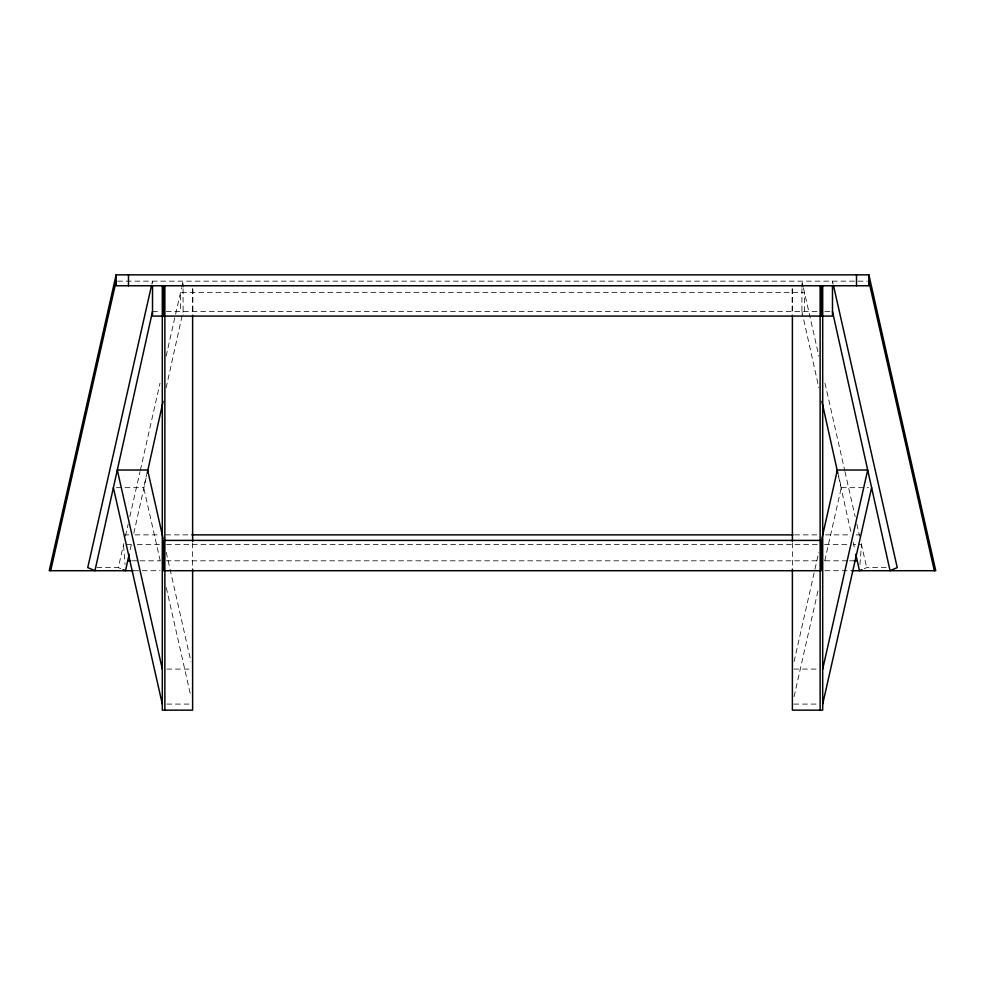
<?xml version="1.0" encoding="UTF-8"?>
<svg xmlns="http://www.w3.org/2000/svg" width="985" height="985" viewBox="0 0 985 985"><rect width="100%" height="100%" fill="white"/><g stroke="black" fill="none" stroke-linecap="round" stroke-linejoin="round"><path stroke-width="0.74" stroke-dasharray="4.92 3.69" d="M859.954 564.577L861.481 544.631L853.798 544.631M160.235 560.81L143.699 487.673L146.642 474.438M130.18 549.729L131.842 542.23M133.837 533.242L146.482 476.297M166.12 387.893L183.087 311.469M151.838 284.148L152.515 281.156L152.515 284.185M96.924 567.606L118.323 567.606L123.753 543.609M125.44 536.111L128.161 524.119M129.848 516.62L140.03 471.63M140.362 470.128L160.026 383.14M166.133 356.139L181.499 288.149M181.732 287.152L183.087 281.156L183.087 287.214M794.07 661.6L818.769 552.339M794.07 696.629L818.695 587.676M824.765 560.81L841.301 487.673L838.358 474.438M864.276 568.64L866.677 567.606L888.076 567.606M117.671 281.156L867.329 281.156M152.515 311.469L160.161 311.469M166.268 311.469L818.732 311.469M824.839 311.469L832.485 311.469M116.415 487.673L143.699 487.673M841.301 487.673L868.585 487.673M125.723 534.867L128.801 534.867M134.957 534.867L159.558 534.867M165.714 534.867L190.314 534.867M794.686 534.867L819.286 534.867M825.442 534.867L850.043 534.867M856.199 534.867L859.277 534.867M131.202 544.631L123.519 544.631L125.046 564.577M137.358 544.631L160.42 544.631M166.564 544.631L818.437 544.631M824.58 544.631L847.642 544.631M132.322 560.81L138.466 560.81M140.005 560.81L159.976 560.81M166.12 560.81L818.88 560.81M825.024 560.81L848.073 560.81M849.599 560.81L854.217 560.81M133.665 570.709L160.062 570.709M824.938 570.709L851.336 570.709M166.859 669.086L191.102 669.086M793.898 669.086L818.141 669.086M166.859 704.09L191.102 704.09M793.898 704.09L818.141 704.09M118.323 567.606L120.724 568.64M833.162 284.148L832.485 281.156L832.485 284.185M803.267 287.152L801.913 281.156L801.913 287.214M803.501 288.149L818.867 356.139M824.974 383.14L844.637 470.128M844.97 471.63L855.152 516.62M856.839 524.119L859.56 536.111M861.247 543.609L866.677 567.606M166.231 552.339L190.93 661.6M166.305 587.676L190.93 696.629M801.913 311.469L818.88 387.893M838.518 476.297L851.163 533.242M853.158 542.23L854.82 549.729M804.449 311.469L804.449 292.348L180.55 292.348L180.55 311.469M801.913 288.728L801.913 314.56M792.383 288.802L792.383 314.56M792.383 543.018L792.383 567.68M792.112 288.802L792.112 316.074M192.888 288.802L192.888 316.074M192.617 288.802L192.617 314.56M192.617 543.018L192.617 567.68M183.087 288.728L183.087 314.56"/><path stroke-width="1.48" d="M152.515 311.469L94.942 570.709L87.751 567.606L151.493 285.65M129.183 554.223L125.526 570.709L123.125 569.675M147.147 473.305L163.116 401.375M851.791 570.709L935.75 570.709L868.868 274.852L116.131 274.852L49.25 570.709L133.209 570.709M50.678 570.709L116.131 281.156M821.822 538.869L837.385 470.017L867.699 470.017L822.697 669.086M822.697 704.09L871.614 487.673M861.875 569.675L859.474 570.709L855.817 554.223M191.853 534.867L793.147 534.867M127.718 560.81L130.783 560.81M854.217 560.81L857.282 560.81M868.868 281.156L934.322 570.709M833.507 285.65L897.249 567.606L890.058 570.709L832.485 311.469M163.178 538.869L147.615 470.017L117.301 470.017L162.303 669.086M113.386 487.673L162.303 704.09M821.884 401.375L837.853 473.305M868.868 274.852L868.868 285.761L116.131 285.761L116.131 274.852M856.507 274.852L856.507 285.761M832.485 285.699L832.485 316.074L152.515 316.074L152.515 285.699M822.697 285.761L822.697 710.148L792.383 710.148L792.383 569.084M821.416 285.761L821.416 316.074M820.136 285.761L820.136 710.148M792.383 316.074L792.383 541.479M192.617 316.074L192.617 541.479M192.617 569.084L192.617 710.148L162.303 710.148L162.303 285.761M164.864 285.761L164.864 710.148M163.584 285.761L163.584 316.074M128.493 274.852L128.493 285.761M821.416 540.396L163.584 540.396L163.584 570.709L821.416 570.709L821.416 540.396"/></g></svg>
